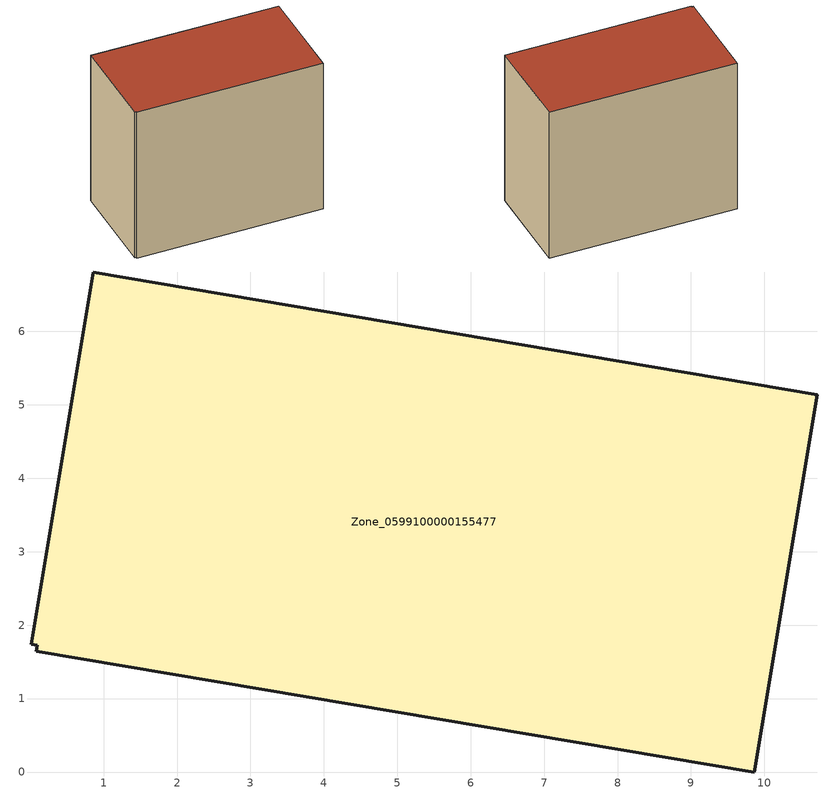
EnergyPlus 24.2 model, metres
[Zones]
Zone_0599100000155477
 floor ground (C_G): 9.86,0 0.08,1.65 0.1,1.72 0.01,1.74 0.86,6.81 10.72,5.14 z0
 wall outside (C_F): 9.86,0 10.72,5.14 0.86,6.81 0.01,1.74 0.1,1.72 0.08,1.65 9.86,0 z0:8.72
 roof outside (C_R): 0.08,1.65 9.86,0 10.72,5.14 0.86,6.81 0.01,1.74 0.1,1.72 z8.72
[BUILDING]
Pand.0599100000155477: North Axis=0; Terrain=City; Loads Convergence Tolerance Value=0.04; Temperature Convergence Tolerance Value=0.4; Solar Distribution=FullExterior; Maximum Number of Warmup Days=25; Minimum Number of Warmup Days=1
[Site:Location]
Rotterdam.The.Hague.AP_ZH_NLD Design_Conditions: Latitude=51.96; Longitude=4.45; Time Zone=1; Elevation=-4.5
[SITE:GROUNDTEMPERATURE:BUILDINGSURFACE]
18, 18, 18, 18, 18, 18, 18, 18, 18, 18, 18, 18
[MATERIAL] Thermal Absorptance=0.9; Solar Absorptance=0.7; Visible Absorptance=0.7
Name | Roughness | Thickness | Conductivity | Density | Specific Heat
G.TI.1975-1991 | MediumSmooth | 0.15 | 0.288461 | 540 | 1210
F.TI.1975-1991 | Rough | 0.3 | 0.230769 | 1920 | 840
R.TI.1975-1991 | MediumRough | 0.2 | 0.153846 | 1500 | 1000
[CONSTRUCTION]
C_G: G.TI.1975-1991
C_F: F.TI.1975-1991
C_R: R.TI.1975-1991
[ZONE]
Zone_0599100000155477: Type=1; Multiplier=1; Ceiling Height=Autocalculate; Volume=Autocalculate; Floor Area=autocalculate; Part of Total Floor Area=Yes
[ZONEINFILTRATION:DESIGNFLOWRATE]
Infil_Zone_0599100000155477: Zone or ZoneList or Space or SpaceList=Zone_0599100000155477; Schedule=AlwaysOn; Design Flow Rate Calculation Method=Flow/Area; Flow Rate per Floor Area=0.003; Constant Term Coefficient=1; Temperature Term Coefficient=0; Velocity Term Coefficient=0; Velocity Squared Term Coefficient=0
[HVACTEMPLATE:ZONE:IDEALLOADSAIRSYSTEM]
Zone_0599100000155477: Maximum Heating Supply Air Temperature=50; Minimum Cooling Supply Air Temperature=13; Maximum Heating Supply Air Humidity Ratio=0.0156; Minimum Cooling Supply Air Humidity Ratio=0.0077; Heating Limit=NoLimit; Cooling Limit=NoLimit; Dehumidification Control Type=ConstantSensibleHeatRatio; Cooling Sensible Heat Ratio=0.7; Dehumidification Setpoint=60; Humidification Control Type=None; Humidification Setpoint=30; Outdoor Air Method=None; Outdoor Air Flow Rate per Person=0.00944; Outdoor Air Flow Rate per Zone Floor Area=0; Outdoor Air Flow Rate per Zone=0; Demand Controlled Ventilation Type=None; Outdoor Air Economizer Type=NoEconomizer; Heat Recovery Type=None; Sensible Heat Recovery Effectiveness=0.7; Latent Heat Recovery Effectiveness=0.65
[ZONECONTROL:THERMOSTAT]
ThermostatControl_Zone_0599100000155477: Zone or ZoneList=Zone_0599100000155477; Control Type Schedule=DualSetpointControlType; Control 1=Thermostat_Zone_0599100000155477; Temperature Difference Between Cutout And Setpoint=0
[THERMOSTATSETPOINT:DUALSETPOINT]
Thermostat_Zone_0599100000155477: Heating Setpoint Temperature Schedule=HeatingSetpoint_Zone_0599100000155477; Cooling Setpoint Temperature Schedule=CoolingSetpoint_Zone_0599100000155477
[SCHEDULE:COMPACT]
HeatingSetpoint_Zone_0599100000155477: Through: 12/31, For: AllDays, Until: 24:00, 21
CoolingSetpoint_Zone_0599100000155477: Through: 12/31, For: AllDays, Until: 24:00, 24
DualSetpointControlType: Through: 12/31, For: AllDays, Until: 24:00, 4
AlwaysOn: Through: 12/31, For: AllDays, Until: 24:00, 1
